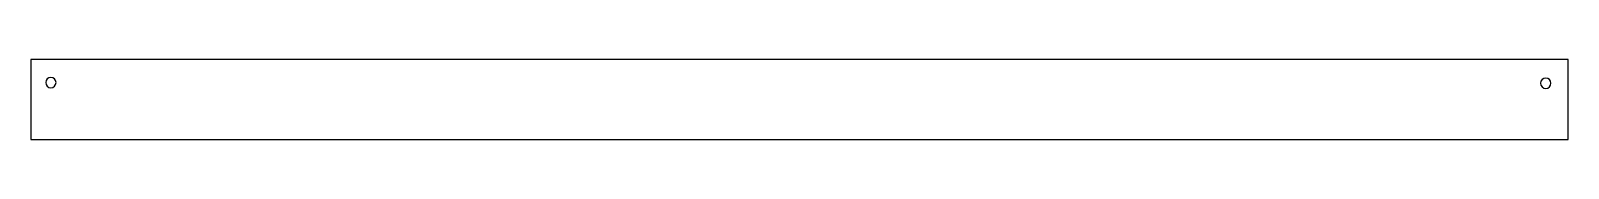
# Model space of a CAD drawing. Header units: millimetres. Extents: x 0 to 477, y 0 to 25.
import ezdxf

# ---------------------------------------------------------------- set-up
doc = ezdxf.new("R2010")
doc.units = ezdxf.units.MM
doc.layers.get('0').update_dxf_attribs({"linetype": 'CONTINUOUS'})

msp = doc.modelspace()

# ---------------------------------------------------------------- linework, layer by layer
msp.add_lwpolyline([(477.142983, 25.129543), (0.166354, 25.129543), (0.166354, 0.152712), (477.142983, 0.152712)], close=True)
for points in [[(6.404867, 19.507343), (5.51474, 19.507343), (4.79592, 18.781072), (4.804951, 17.891113)], [(8.004786, 17.891113), (8.013252, 18.781072), (7.294997, 19.507343), (6.404867, 19.507343)], [(470.155054, 19.291172), (469.271416, 19.291172), (468.555136, 18.574807), (468.555136, 17.691113)], [(471.755254, 17.691113), (471.755254, 18.574807), (471.038974, 19.291172), (470.155054, 19.291172)], [(4.804951, 17.891113), (4.796484, 17.001153), (5.51474, 16.274883), (6.404867, 16.274883)], [(6.404867, 16.274883), (7.294997, 16.274883), (8.013817, 17.001153), (8.004786, 17.891113)], [(468.555136, 17.691113), (468.555136, 16.807419), (469.271416, 16.091054), (470.155054, 16.091054)], [(470.155054, 16.091054), (471.038974, 16.091054), (471.755254, 16.807419), (471.755254, 17.691113)]]:
    msp.add_open_spline(points, degree=3)

doc.saveas('drawing.dxf')
